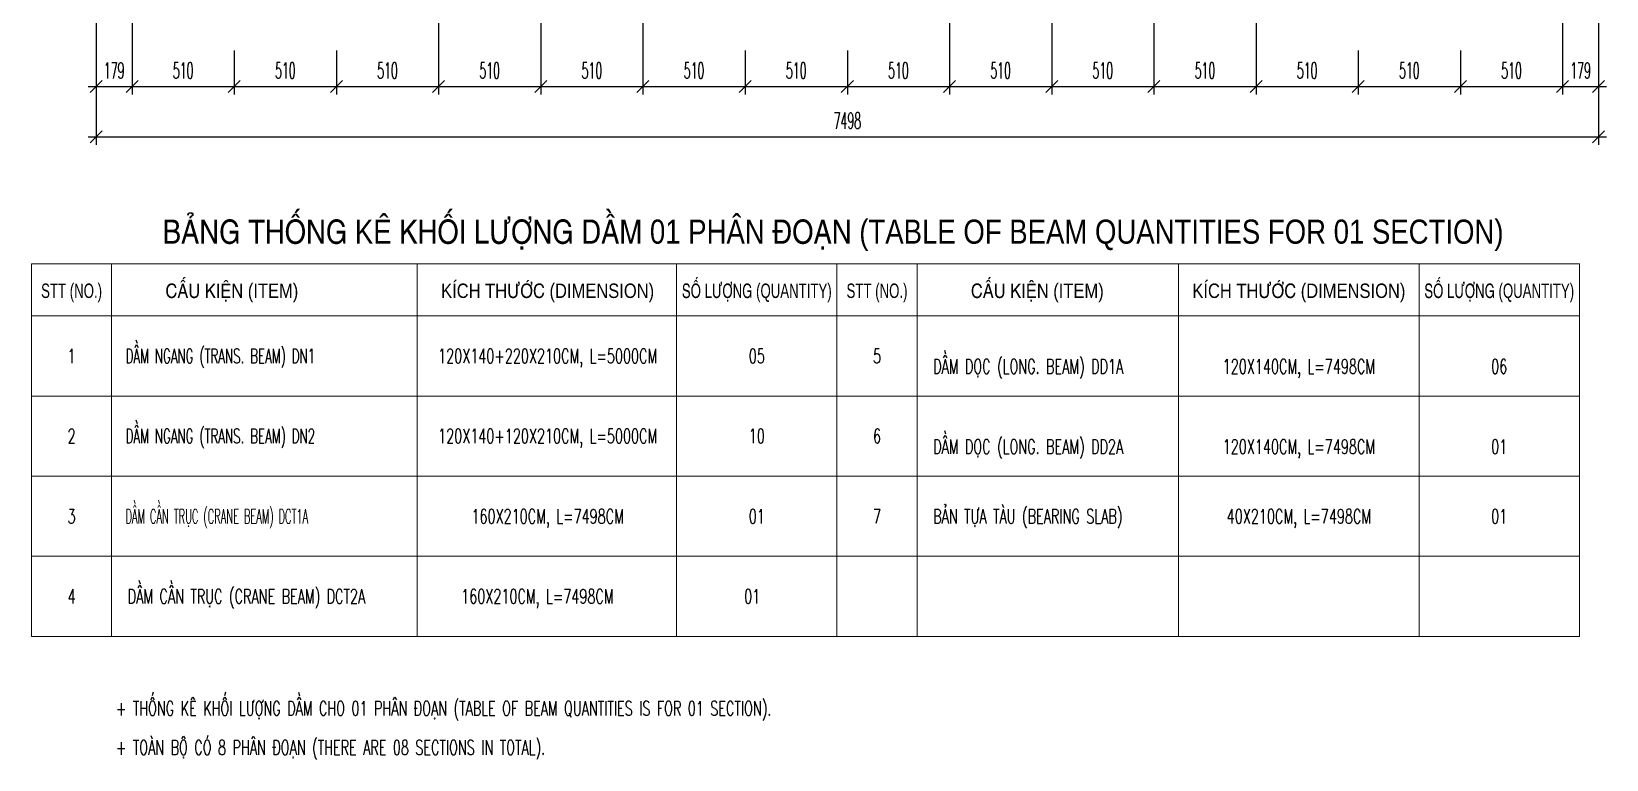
# Model space of a CAD drawing. Extents: x -687 to 941179, y -259 to 135874.
# Drawn here: x 793646 to 801507, y 91820 to 95453 of the extents above; entities that cross this region are included whole.
import ezdxf
from ezdxf.enums import TextEntityAlignment as Align

# ---------------------------------------------------------------- set-up
doc = ezdxf.new("R2010")
doc.units = 0
doc.header["$MEASUREMENT"] = 0
doc.header["$PDMODE"] = 3
doc.layers.get('0').update_dxf_attribs({"color": 6, "linetype": 'CONTINUOUS'})
doc.layers.get('DEFPOINTS').update_dxf_attribs({"linetype": 'CONTINUOUS'})
for name, color, linetype in [('Khung', 1, 'CONTINUOUS'), ('Kich thuoc', 2, 'CONTINUOUS'), ('Text', 4, 'CONTINUOUS'), ('vien', 3, 'CONTINUOUS')]:
    doc.layers.add(name, color=color, linetype=linetype)
doc.styles.add('Kichthuoc', font='romans.shx', dxfattribs={"width": 0.5})
doc.styles.get("Standard").update_dxf_attribs({"font": 'vnsimpleh.shx', "width": 0.65})
doc.styles.add('Ten', font='Vharialn.ttf')
doc.dimstyles.new('Dim 400', dxfattribs={"dimscale": 400, "dimtxt": 0.2, "dimasz": 0.15, "dimexe": 0.1, "dimexo": 0.2, "dimgap": 0.1, "dimtad": 1, "dimdec": 0, "dimlfac": -1, "dimzin": 0, "dimdsep": 46, "dimtxsty": 'Kichthuoc', "dimblk": 'OBLIQUE', "dimcen": 0.1, "dimdle": 0.1, "dimclrd": 2, "dimclre": 2, "dimclrt": 4, "dimadec": 0, "dimazin": 0, "dimtfac": 1, "dimtdec": 0, "dimtix": 1, "dimtmove": 2, "dimatfit": 3, "dimfxl": 1, "dimtolj": 1, "dimtzin": 0, "dimarcsym": 0})

# ---------------------------------------------------------------- blocks, each defined once
blk = doc.blocks.new('_Oblique')
at = {"color": 0, "linetype": 'ByBlock', "lineweight": -2}
blk.add_line((-0.5, -0.5), (0.5, 0.5), dxfattribs=at)
blk = doc.blocks.new('*D236')
at = {"layer": 'DEFPOINTS', "color": 0}
for p in [(794148.1, 95859.3), (794658.1, 95437.8), (794658.1, 95178.2)]:
    blk.add_point(p, dxfattribs=at)
at = {"layer": 'Kich thuoc', "color": 2, "lineweight": -2}
for p, q in [((794148.1, 95779.3), (794148.1, 95138.2)), ((794658.1, 95357.8), (794658.1, 95138.2)), ((794108.1, 95178.2), (794698.1, 95178.2))]:
    blk.add_line(p, q, dxfattribs=at)
at = {"layer": 'Kich thuoc', "color": 2, "lineweight": -2, "xscale": 60, "yscale": 60, "zscale": 60, "rotation": 180}
blk.add_blockref('_Oblique', (794148.1, 95178.2), dxfattribs=at)
at = {"layer": 'Kich thuoc', "color": 2, "lineweight": -2, "xscale": 60, "yscale": 60, "zscale": 60}
blk.add_blockref('_Oblique', (794658.1, 95178.2), dxfattribs=at)
at = {"layer": 'Kich thuoc', "color": 4, "insert": (794403.1, 95258.2), "char_height": 80, "attachment_point": 5, "style": 'Kichthuoc'}
blk.add_mtext('\\A1;510', dxfattribs=at)
blk = doc.blocks.new('*D237')
at = {"layer": 'DEFPOINTS', "color": 0}
for p in [(793969.1, 95859.3), (794148.1, 95859.3), (794148.1, 95178.2)]:
    blk.add_point(p, dxfattribs=at)
at = {"layer": 'Kich thuoc', "color": 2, "lineweight": -2}
for p, q in [((793969.1, 95779.3), (793969.1, 95138.2)), ((794148.1, 95779.3), (794148.1, 95138.2)), ((793929.1, 95178.2), (794188.1, 95178.2))]:
    blk.add_line(p, q, dxfattribs=at)
at = {"layer": 'Kich thuoc', "color": 2, "lineweight": -2, "xscale": 60, "yscale": 60, "zscale": 60, "rotation": 180}
blk.add_blockref('_Oblique', (793969.1, 95178.2), dxfattribs=at)
at = {"layer": 'Kich thuoc', "color": 2, "lineweight": -2, "xscale": 60, "yscale": 60, "zscale": 60}
blk.add_blockref('_Oblique', (794148.1, 95178.2), dxfattribs=at)
at = {"layer": 'Kich thuoc', "color": 4, "insert": (794058.6, 95258.2), "char_height": 80, "attachment_point": 5, "style": 'Kichthuoc'}
blk.add_mtext('\\A1;179', dxfattribs=at)
blk = doc.blocks.new('*D238')
at = {"layer": 'DEFPOINTS', "color": 0}
for p in [(794658.1, 95437.8), (795168.1, 95437.8), (795168.1, 95178.2)]:
    blk.add_point(p, dxfattribs=at)
at = {"layer": 'Kich thuoc', "color": 2, "lineweight": -2}
for p, q in [((794658.1, 95357.8), (794658.1, 95138.2)), ((795168.1, 95357.8), (795168.1, 95138.2)), ((794618.1, 95178.2), (795208.1, 95178.2))]:
    blk.add_line(p, q, dxfattribs=at)
at = {"layer": 'Kich thuoc', "color": 2, "lineweight": -2, "xscale": 60, "yscale": 60, "zscale": 60, "rotation": 180}
blk.add_blockref('_Oblique', (794658.1, 95178.2), dxfattribs=at)
at = {"layer": 'Kich thuoc', "color": 2, "lineweight": -2, "xscale": 60, "yscale": 60, "zscale": 60}
blk.add_blockref('_Oblique', (795168.1, 95178.2), dxfattribs=at)
at = {"layer": 'Kich thuoc', "color": 4, "insert": (794913.1, 95258.2), "char_height": 80, "attachment_point": 5, "style": 'Kichthuoc'}
blk.add_mtext('\\A1;510', dxfattribs=at)
blk = doc.blocks.new('*D239')
at = {"layer": 'DEFPOINTS', "color": 0}
for p in [(795678.1, 95859.3), (795168.1, 95437.8), (795678.1, 95178.2)]:
    blk.add_point(p, dxfattribs=at)
at = {"layer": 'Kich thuoc', "color": 2, "lineweight": -2}
for p, q in [((795678.1, 95779.3), (795678.1, 95138.2)), ((795168.1, 95357.8), (795168.1, 95138.2)), ((795128.1, 95178.2), (795718.1, 95178.2))]:
    blk.add_line(p, q, dxfattribs=at)
at = {"layer": 'Kich thuoc', "color": 2, "lineweight": -2, "xscale": 60, "yscale": 60, "zscale": 60, "rotation": 180}
blk.add_blockref('_Oblique', (795168.1, 95178.2), dxfattribs=at)
at = {"layer": 'Kich thuoc', "color": 2, "lineweight": -2, "xscale": 60, "yscale": 60, "zscale": 60}
blk.add_blockref('_Oblique', (795678.1, 95178.2), dxfattribs=at)
at = {"layer": 'Kich thuoc', "color": 4, "insert": (795423.1, 95258.2), "char_height": 80, "attachment_point": 5, "style": 'Kichthuoc'}
blk.add_mtext('\\A1;510', dxfattribs=at)
blk = doc.blocks.new('*D240')
at = {"layer": 'DEFPOINTS', "color": 0}
for p in [(795678.1, 95859.3), (796188.1, 95859.3), (796188.1, 95178.2)]:
    blk.add_point(p, dxfattribs=at)
at = {"layer": 'Kich thuoc', "color": 2, "lineweight": -2}
for p, q in [((795678.1, 95779.3), (795678.1, 95138.2)), ((796188.1, 95779.3), (796188.1, 95138.2)), ((795638.1, 95178.2), (796228.1, 95178.2))]:
    blk.add_line(p, q, dxfattribs=at)
at = {"layer": 'Kich thuoc', "color": 2, "lineweight": -2, "xscale": 60, "yscale": 60, "zscale": 60, "rotation": 180}
blk.add_blockref('_Oblique', (795678.1, 95178.2), dxfattribs=at)
at = {"layer": 'Kich thuoc', "color": 2, "lineweight": -2, "xscale": 60, "yscale": 60, "zscale": 60}
blk.add_blockref('_Oblique', (796188.1, 95178.2), dxfattribs=at)
at = {"layer": 'Kich thuoc', "color": 4, "insert": (795933.1, 95258.2), "char_height": 80, "attachment_point": 5, "style": 'Kichthuoc'}
blk.add_mtext('\\A1;510', dxfattribs=at)
blk = doc.blocks.new('*D241')
at = {"layer": 'DEFPOINTS', "color": 0}
for p in [(796188.1, 95859.3), (796698.1, 95859.3), (796698.1, 95178.2)]:
    blk.add_point(p, dxfattribs=at)
at = {"layer": 'Kich thuoc', "color": 2, "lineweight": -2}
for p, q in [((796188.1, 95779.3), (796188.1, 95138.2)), ((796698.1, 95779.3), (796698.1, 95138.2)), ((796148.1, 95178.2), (796738.1, 95178.2))]:
    blk.add_line(p, q, dxfattribs=at)
at = {"layer": 'Kich thuoc', "color": 2, "lineweight": -2, "xscale": 60, "yscale": 60, "zscale": 60, "rotation": 180}
blk.add_blockref('_Oblique', (796188.1, 95178.2), dxfattribs=at)
at = {"layer": 'Kich thuoc', "color": 2, "lineweight": -2, "xscale": 60, "yscale": 60, "zscale": 60}
blk.add_blockref('_Oblique', (796698.1, 95178.2), dxfattribs=at)
at = {"layer": 'Kich thuoc', "color": 4, "insert": (796443.1, 95258.2), "char_height": 80, "attachment_point": 5, "style": 'Kichthuoc'}
blk.add_mtext('\\A1;510', dxfattribs=at)
blk = doc.blocks.new('*D242')
at = {"layer": 'DEFPOINTS', "color": 0}
for p in [(796698.1, 95437.8), (797208.1, 95437.8), (797208.1, 95178.2)]:
    blk.add_point(p, dxfattribs=at)
at = {"layer": 'Kich thuoc', "color": 2, "lineweight": -2}
for p, q in [((796698.1, 95357.8), (796698.1, 95138.2)), ((797208.1, 95357.8), (797208.1, 95138.2)), ((796658.1, 95178.2), (797248.1, 95178.2))]:
    blk.add_line(p, q, dxfattribs=at)
at = {"layer": 'Kich thuoc', "color": 2, "lineweight": -2, "xscale": 60, "yscale": 60, "zscale": 60, "rotation": 180}
blk.add_blockref('_Oblique', (796698.1, 95178.2), dxfattribs=at)
at = {"layer": 'Kich thuoc', "color": 2, "lineweight": -2, "xscale": 60, "yscale": 60, "zscale": 60}
blk.add_blockref('_Oblique', (797208.1, 95178.2), dxfattribs=at)
at = {"layer": 'Kich thuoc', "color": 4, "insert": (796953.1, 95258.2), "char_height": 80, "attachment_point": 5, "style": 'Kichthuoc'}
blk.add_mtext('\\A1;510', dxfattribs=at)
blk = doc.blocks.new('*D243')
at = {"layer": 'DEFPOINTS', "color": 0}
for p in [(797208.1, 95437.8), (797718.1, 95437.8), (797718.1, 95178.2)]:
    blk.add_point(p, dxfattribs=at)
at = {"layer": 'Kich thuoc', "color": 2, "lineweight": -2}
for p, q in [((797208.1, 95357.8), (797208.1, 95138.2)), ((797718.1, 95357.8), (797718.1, 95138.2)), ((797168.1, 95178.2), (797758.1, 95178.2))]:
    blk.add_line(p, q, dxfattribs=at)
at = {"layer": 'Kich thuoc', "color": 2, "lineweight": -2, "xscale": 60, "yscale": 60, "zscale": 60, "rotation": 180}
blk.add_blockref('_Oblique', (797208.1, 95178.2), dxfattribs=at)
at = {"layer": 'Kich thuoc', "color": 2, "lineweight": -2, "xscale": 60, "yscale": 60, "zscale": 60}
blk.add_blockref('_Oblique', (797718.1, 95178.2), dxfattribs=at)
at = {"layer": 'Kich thuoc', "color": 4, "insert": (797463.1, 95258.2), "char_height": 80, "attachment_point": 5, "style": 'Kichthuoc'}
blk.add_mtext('\\A1;510', dxfattribs=at)
blk = doc.blocks.new('*D244')
at = {"layer": 'DEFPOINTS', "color": 0}
for p in [(797718.1, 95437.8), (798228.1, 95437.8), (798228.1, 95178.2)]:
    blk.add_point(p, dxfattribs=at)
at = {"layer": 'Kich thuoc', "color": 2, "lineweight": -2}
for p, q in [((797718.1, 95357.8), (797718.1, 95138.2)), ((798228.1, 95357.8), (798228.1, 95138.2)), ((797678.1, 95178.2), (798268.1, 95178.2))]:
    blk.add_line(p, q, dxfattribs=at)
at = {"layer": 'Kich thuoc', "color": 2, "lineweight": -2, "xscale": 60, "yscale": 60, "zscale": 60, "rotation": 180}
blk.add_blockref('_Oblique', (797718.1, 95178.2), dxfattribs=at)
at = {"layer": 'Kich thuoc', "color": 2, "lineweight": -2, "xscale": 60, "yscale": 60, "zscale": 60}
blk.add_blockref('_Oblique', (798228.1, 95178.2), dxfattribs=at)
at = {"layer": 'Kich thuoc', "color": 4, "insert": (797973.1, 95258.2), "char_height": 80, "attachment_point": 5, "style": 'Kichthuoc'}
blk.add_mtext('\\A1;510', dxfattribs=at)
blk = doc.blocks.new('*D245')
at = {"layer": 'DEFPOINTS', "color": 0}
for p in [(798228.1, 95859.3), (798738.1, 95859.3), (798738.1, 95178.2)]:
    blk.add_point(p, dxfattribs=at)
at = {"layer": 'Kich thuoc', "color": 2, "lineweight": -2}
for p, q in [((798228.1, 95779.3), (798228.1, 95138.2)), ((798738.1, 95779.3), (798738.1, 95138.2)), ((798188.1, 95178.2), (798778.1, 95178.2))]:
    blk.add_line(p, q, dxfattribs=at)
at = {"layer": 'Kich thuoc', "color": 2, "lineweight": -2, "xscale": 60, "yscale": 60, "zscale": 60, "rotation": 180}
blk.add_blockref('_Oblique', (798228.1, 95178.2), dxfattribs=at)
at = {"layer": 'Kich thuoc', "color": 2, "lineweight": -2, "xscale": 60, "yscale": 60, "zscale": 60}
blk.add_blockref('_Oblique', (798738.1, 95178.2), dxfattribs=at)
at = {"layer": 'Kich thuoc', "color": 4, "insert": (798483.1, 95258.2), "char_height": 80, "attachment_point": 5, "style": 'Kichthuoc'}
blk.add_mtext('\\A1;510', dxfattribs=at)
blk = doc.blocks.new('*D246')
at = {"layer": 'DEFPOINTS', "color": 0}
for p in [(798738.1, 95859.3), (799248.1, 95859.3), (799248.1, 95178.2)]:
    blk.add_point(p, dxfattribs=at)
at = {"layer": 'Kich thuoc', "color": 2, "lineweight": -2}
for p, q in [((798738.1, 95779.3), (798738.1, 95138.2)), ((799248.1, 95779.3), (799248.1, 95138.2)), ((798698.1, 95178.2), (799288.1, 95178.2))]:
    blk.add_line(p, q, dxfattribs=at)
at = {"layer": 'Kich thuoc', "color": 2, "lineweight": -2, "xscale": 60, "yscale": 60, "zscale": 60, "rotation": 180}
blk.add_blockref('_Oblique', (798738.1, 95178.2), dxfattribs=at)
at = {"layer": 'Kich thuoc', "color": 2, "lineweight": -2, "xscale": 60, "yscale": 60, "zscale": 60}
blk.add_blockref('_Oblique', (799248.1, 95178.2), dxfattribs=at)
at = {"layer": 'Kich thuoc', "color": 4, "insert": (798993.1, 95258.2), "char_height": 80, "attachment_point": 5, "style": 'Kichthuoc'}
blk.add_mtext('\\A1;510', dxfattribs=at)
blk = doc.blocks.new('*D230')
at = {"layer": 'DEFPOINTS', "color": 0}
for p in [(801288.1, 95859.3), (801467.1, 95859.3), (801467.1, 95178.2)]:
    blk.add_point(p, dxfattribs=at)
at = {"layer": 'Kich thuoc', "color": 2, "lineweight": -2}
for p, q in [((801288.1, 95779.3), (801288.1, 95138.2)), ((801467.1, 95779.3), (801467.1, 95138.2)), ((801248.1, 95178.2), (801507.1, 95178.2))]:
    blk.add_line(p, q, dxfattribs=at)
at = {"layer": 'Kich thuoc', "color": 2, "lineweight": -2, "xscale": 60, "yscale": 60, "zscale": 60, "rotation": 180}
blk.add_blockref('_Oblique', (801288.1, 95178.2), dxfattribs=at)
at = {"layer": 'Kich thuoc', "color": 2, "lineweight": -2, "xscale": 60, "yscale": 60, "zscale": 60}
blk.add_blockref('_Oblique', (801467.1, 95178.2), dxfattribs=at)
at = {"layer": 'Kich thuoc', "color": 4, "insert": (801377.6, 95258.2), "char_height": 80, "attachment_point": 5, "style": 'Kichthuoc'}
blk.add_mtext('\\A1;179', dxfattribs=at)
blk = doc.blocks.new('*D231')
at = {"layer": 'DEFPOINTS', "color": 0}
for p in [(801288.1, 95859.3), (800778.1, 95437.8), (801288.1, 95178.2)]:
    blk.add_point(p, dxfattribs=at)
at = {"layer": 'Kich thuoc', "color": 2, "lineweight": -2}
for p, q in [((801288.1, 95779.3), (801288.1, 95138.2)), ((800778.1, 95357.8), (800778.1, 95138.2)), ((800738.1, 95178.2), (801328.1, 95178.2))]:
    blk.add_line(p, q, dxfattribs=at)
at = {"layer": 'Kich thuoc', "color": 2, "lineweight": -2, "xscale": 60, "yscale": 60, "zscale": 60, "rotation": 180}
blk.add_blockref('_Oblique', (800778.1, 95178.2), dxfattribs=at)
at = {"layer": 'Kich thuoc', "color": 2, "lineweight": -2, "xscale": 60, "yscale": 60, "zscale": 60}
blk.add_blockref('_Oblique', (801288.1, 95178.2), dxfattribs=at)
at = {"layer": 'Kich thuoc', "color": 4, "insert": (801033.1, 95258.2), "char_height": 80, "attachment_point": 5, "style": 'Kichthuoc'}
blk.add_mtext('\\A1;510', dxfattribs=at)
blk = doc.blocks.new('*D232')
at = {"layer": 'DEFPOINTS', "color": 0}
for p in [(800268.1, 95437.8), (800778.1, 95437.8), (800778.1, 95178.2)]:
    blk.add_point(p, dxfattribs=at)
at = {"layer": 'Kich thuoc', "color": 2, "lineweight": -2}
for p, q in [((800268.1, 95357.8), (800268.1, 95138.2)), ((800778.1, 95357.8), (800778.1, 95138.2)), ((800228.1, 95178.2), (800818.1, 95178.2))]:
    blk.add_line(p, q, dxfattribs=at)
at = {"layer": 'Kich thuoc', "color": 2, "lineweight": -2, "xscale": 60, "yscale": 60, "zscale": 60, "rotation": 180}
blk.add_blockref('_Oblique', (800268.1, 95178.2), dxfattribs=at)
at = {"layer": 'Kich thuoc', "color": 2, "lineweight": -2, "xscale": 60, "yscale": 60, "zscale": 60}
blk.add_blockref('_Oblique', (800778.1, 95178.2), dxfattribs=at)
at = {"layer": 'Kich thuoc', "color": 4, "insert": (800523.1, 95258.2), "char_height": 80, "attachment_point": 5, "style": 'Kichthuoc'}
blk.add_mtext('\\A1;510', dxfattribs=at)
blk = doc.blocks.new('*D233')
at = {"layer": 'DEFPOINTS', "color": 0}
for p in [(799758.1, 95859.3), (800268.1, 95437.8), (800268.1, 95178.2)]:
    blk.add_point(p, dxfattribs=at)
at = {"layer": 'Kich thuoc', "color": 2, "lineweight": -2}
for p, q in [((799758.1, 95779.3), (799758.1, 95138.2)), ((800268.1, 95357.8), (800268.1, 95138.2)), ((799718.1, 95178.2), (800308.1, 95178.2))]:
    blk.add_line(p, q, dxfattribs=at)
at = {"layer": 'Kich thuoc', "color": 2, "lineweight": -2, "xscale": 60, "yscale": 60, "zscale": 60, "rotation": 180}
blk.add_blockref('_Oblique', (799758.1, 95178.2), dxfattribs=at)
at = {"layer": 'Kich thuoc', "color": 2, "lineweight": -2, "xscale": 60, "yscale": 60, "zscale": 60}
blk.add_blockref('_Oblique', (800268.1, 95178.2), dxfattribs=at)
at = {"layer": 'Kich thuoc', "color": 4, "insert": (800013.1, 95258.2), "char_height": 80, "attachment_point": 5, "style": 'Kichthuoc'}
blk.add_mtext('\\A1;510', dxfattribs=at)
blk = doc.blocks.new('*D234')
at = {"layer": 'DEFPOINTS', "color": 0}
for p in [(799248.1, 95859.3), (799758.1, 95859.3), (799758.1, 95178.2)]:
    blk.add_point(p, dxfattribs=at)
at = {"layer": 'Kich thuoc', "color": 2, "lineweight": -2}
for p, q in [((799248.1, 95779.3), (799248.1, 95138.2)), ((799758.1, 95779.3), (799758.1, 95138.2)), ((799208.1, 95178.2), (799798.1, 95178.2))]:
    blk.add_line(p, q, dxfattribs=at)
at = {"layer": 'Kich thuoc', "color": 2, "lineweight": -2, "xscale": 60, "yscale": 60, "zscale": 60, "rotation": 180}
blk.add_blockref('_Oblique', (799248.1, 95178.2), dxfattribs=at)
at = {"layer": 'Kich thuoc', "color": 2, "lineweight": -2, "xscale": 60, "yscale": 60, "zscale": 60}
blk.add_blockref('_Oblique', (799758.1, 95178.2), dxfattribs=at)
at = {"layer": 'Kich thuoc', "color": 4, "insert": (799503.1, 95258.2), "char_height": 80, "attachment_point": 5, "style": 'Kichthuoc'}
blk.add_mtext('\\A1;510', dxfattribs=at)
blk = doc.blocks.new('*D235')
at = {"layer": 'DEFPOINTS', "color": 0}
for p in [(793969.1, 95859.3), (801467.1, 95859.3), (801467.1, 94928.2)]:
    blk.add_point(p, dxfattribs=at)
at = {"layer": 'Kich thuoc', "color": 2, "lineweight": -2}
for p, q in [((793969.1, 95779.3), (793969.1, 94888.2)), ((801467.1, 95779.3), (801467.1, 94888.2)), ((793929.1, 94928.2), (801507.1, 94928.2))]:
    blk.add_line(p, q, dxfattribs=at)
at = {"layer": 'Kich thuoc', "color": 2, "lineweight": -2, "xscale": 60, "yscale": 60, "zscale": 60, "rotation": 180}
blk.add_blockref('_Oblique', (793969.1, 94928.2), dxfattribs=at)
at = {"layer": 'Kich thuoc', "color": 2, "lineweight": -2, "xscale": 60, "yscale": 60, "zscale": 60}
blk.add_blockref('_Oblique', (801467.1, 94928.2), dxfattribs=at)
at = {"layer": 'Kich thuoc', "color": 4, "insert": (797718.1, 95008.2), "char_height": 80, "attachment_point": 5, "style": 'Kichthuoc'}
blk.add_mtext('\\A1;7498', dxfattribs=at)

msp = doc.modelspace()

# ---------------------------------------------------------------- linework, layer by layer
at = {"layer": 'Khung', "lineweight": 0}
for p, q in [((793646.2, 94294.3), (797666.2, 94294.3)), ((793646.2, 92434), (793646.2, 94294.3)), ((797666.2, 92434), (797666.2, 94294.3)), ((797666.2, 94294.3), (801371.7, 94294.3)), ((801371.7, 92434), (801371.7, 94294.3)), ((793646.2, 94034), (797666.2, 94034)), ((797666.2, 94034), (801371.7, 94034)), ((793646.2, 92434), (797666.2, 92434)), ((797666.2, 92434), (801371.7, 92434))]:
    msp.add_line(p, q, dxfattribs=at)
at = {"layer": 'vien', "lineweight": 0}
for p, q in [((794046.2, 92434), (794046.2, 94294.3)), ((795571.1, 92434), (795571.1, 94294.3)), ((796866.2, 92434), (796866.2, 94294.3)), ((798066.2, 92434), (798066.2, 94294.3)), ((799371.7, 92434), (799371.7, 94294.3)), ((800571.7, 92434), (800571.7, 94294.3)), ((793646.2, 93634), (797666.2, 93634)), ((797666.2, 93634), (801371.7, 93634)), ((793646.2, 93234), (797666.2, 93234)), ((797666.2, 93234), (801371.7, 93234)), ((793646.2, 92834), (797666.2, 92834)), ((797666.2, 92834), (801371.7, 92834))]:
    msp.add_line(p, q, dxfattribs=at)

# ---------------------------------------------------------------- texts
at = {"layer": 'Text', "style": 'Ten'}
msp.add_text('b¶ng thèng kª khèi l\xadîng dÇm 01 ph©n ®o¹n (table of beam quantities for 01 section) ', height=120, dxfattribs=at).set_placement((797666.2, 94394.3), align=Align.CENTER)
at = {"layer": 'Text', "lineweight": 0, "style": 'Ten', "width": 0.8}
for s, p in [('STT (no.)', (793846.2, 94123.3)), ('Sè l\xadîng (quantity)', (797266.2, 94123.3)), ('STT (no.)', (797866.2, 94123.3)), ('Sè l\xadîng (quantity)', (800971.7, 94123.3))]:
    msp.add_text(s, height=72, dxfattribs=at).set_placement(p, align=Align.CENTER)
at = {"layer": 'Text', "lineweight": 0, "style": 'Ten'}
for s, p in [('CÊu kiÖn (item)', (794646.2, 94123.3)), ('KÝch th\xadíc (dimension)', (796222.2, 94123.3)), ('CÊu kiÖn (item)', (798666.2, 94123.3)), ('KÝch th\xadíc (dimension)', (799971.7, 94123.3))]:
    msp.add_text(s, height=72, dxfattribs=at).set_placement(p, align=Align.CENTER)
at = {"layer": 'Text', "lineweight": 0, "width": 0.65}
for s, p in [('1', (793846.2, 93798)), ('120X140+220x210cm, l=5000cm', (796222.2, 93798)), ('05', (797266.2, 93798)), ('5', (797866.2, 93798)), ('120X140cm, l=7498cm', (799971.7, 93745.5)), ('06', (800971.7, 93745.5)), ('2', (793846.2, 93398)), ('120X140+120x210cm, l=5000cm', (796222.2, 93398)), ('10', (797266.2, 93398)), ('6', (797866.2, 93398)), ('120X140cm, l=7498cm', (799971.7, 93345.5)), ('01', (800971.7, 93345.5)), ('3', (793846.2, 92998)), ('160X210cm, l=7498cm', (796222.2, 92998)), ('01', (797266.2, 92998)), ('7', (797866.2, 92998)), ('40X210cm, l=7498cm', (799971.7, 92998)), ('01', (800971.7, 92998)), ('4', (793846.2, 92598)), ('160X210cm, l=7498cm', (796171.1, 92598)), ('01', (797243.4, 92598))]:
    msp.add_text(s, height=72, dxfattribs=at).set_placement(p, align=Align.CENTER)
at = {"layer": 'Text', "lineweight": 0}
for s, width, p in [('dÇm ngang (trans. beam) dn1', 0.6, (794115.5, 93798)), ('dÇm däc (long. beam) dd1a', 0.65, (798146.3, 93745.5)), ('dÇm ngang (trans. beam) dn2', 0.6, (794115.5, 93398)), ('dÇm däc (long. beam) dd2a', 0.65, (798146.3, 93345.5)), ('dÇm cÇn trôc (crane beam) dct1a', 0.5, (794115.5, 92998)), ('b¶n tùa tµu (bearing slab)', 0.65, (798146.3, 92998)), ('dÇm cÇn trôc (crane beam) dct2a', 0.65, (794126.3, 92598)), ('+ thèng kª khèi l\xadîng dÇm cho 01 ph©n ®o¹n (table of beam quantities is for 01 section).', 0.65, (794067.6, 92038.9)), ('+ toµn bé cã 8 ph©n ®o¹n (there are 08 sections in total).', 0.65, (794067.6, 91844))]:
    msp.add_text(s, height=72, dxfattribs=dict(at, width=width)).set_placement(p)

# ---------------------------------------------------------------- dimensions: what is measured, and where the dimension line sits
at = {"layer": 'Kich thuoc'}
for base, p1, p2, picture, middle in [((794148.1, 95178.2), (793969.1, 95859.3), (794148.1, 95859.3), '*D237', (794058.6, 95258.2)), ((801467.1, 94928.2), (793969.1, 95859.3), (801467.1, 95859.3), '*D235', (797718.1, 95008.2)), ((794658.1, 95178.2), (794148.1, 95859.3), (794658.1, 95437.8), '*D236', (794403.1, 95258.2)), ((795678.1, 95178.2), (795168.1, 95437.8), (795678.1, 95859.3), '*D239', (795423.1, 95258.2)), ((796188.1, 95178.2), (795678.1, 95859.3), (796188.1, 95859.3), '*D240', (795933.1, 95258.2)), ((796698.1, 95178.2), (796188.1, 95859.3), (796698.1, 95859.3), '*D241', (796443.1, 95258.2)), ((798738.1, 95178.2), (798228.1, 95859.3), (798738.1, 95859.3), '*D245', (798483.1, 95258.2)), ((799248.1, 95178.2), (798738.1, 95859.3), (799248.1, 95859.3), '*D246', (798993.1, 95258.2)), ((799758.1, 95178.2), (799248.1, 95859.3), (799758.1, 95859.3), '*D234', (799503.1, 95258.2)), ((800268.1, 95178.2), (799758.1, 95859.3), (800268.1, 95437.8), '*D233', (800013.1, 95258.2)), ((801288.1, 95178.2), (800778.1, 95437.8), (801288.1, 95859.3), '*D231', (801033.1, 95258.2)), ((801467.1, 95178.2), (801288.1, 95859.3), (801467.1, 95859.3), '*D230', (801377.6, 95258.2)), ((795168.1, 95178.2), (794658.1, 95437.8), (795168.1, 95437.8), '*D238', (794913.1, 95258.2)), ((797208.1, 95178.2), (796698.1, 95437.8), (797208.1, 95437.8), '*D242', (796953.1, 95258.2)), ((797718.1, 95178.2), (797208.1, 95437.8), (797718.1, 95437.8), '*D243', (797463.1, 95258.2)), ((798228.1, 95178.2), (797718.1, 95437.8), (798228.1, 95437.8), '*D244', (797973.1, 95258.2)), ((800778.1, 95178.2), (800268.1, 95437.8), (800778.1, 95437.8), '*D232', (800523.1, 95258.2))]:
    dim = msp.add_linear_dim(base=base, p1=p1, p2=p2, dimstyle='Dim 400', dxfattribs=at)
    dim.commit()
    dim.dimension.update_dxf_attribs({"geometry": picture, "text_midpoint": middle})

doc.saveas('drawing.dxf')
